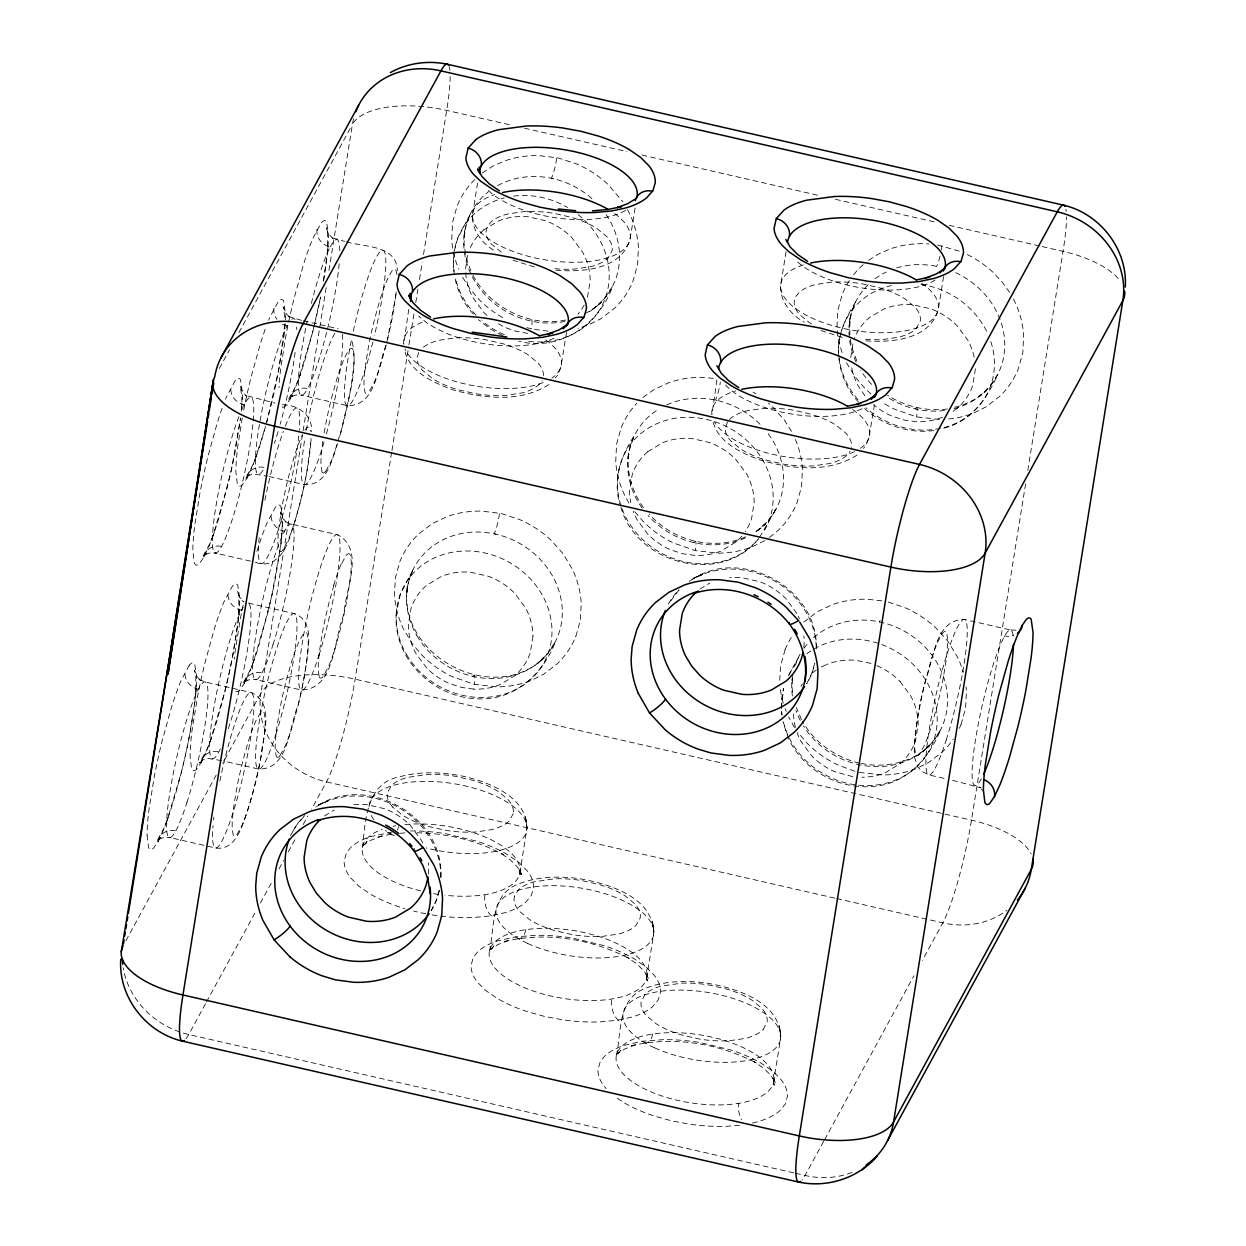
<?xml version="1.0" encoding="UTF-8"?>
<svg xmlns="http://www.w3.org/2000/svg" width="1246" height="1246" viewBox="0 0 1246 1246"><rect width="100%" height="100%" fill="white"/><g stroke="black" fill="none" stroke-linecap="round" stroke-linejoin="round"><path stroke-width="0.75" stroke-dasharray="5 3.75" d="M440.835 877.573C444.806 816.223 365.95 772.115 315.565 807.065M816.286 648.839C818.778 587.551 739.065 544.907 689.521 581.181M454.089 252.736L453.342 267.672L454.463 274.759M781.398 707.915L783.594 688.399A79.775 71.193 28.6 0 0 782.083 714.97M838.558 355.78C836.985 336.109 845.567 317.839 855.8 301.641L851.127 314.023L849.102 326.701L849.959 317.683L849.819 335.719M532.961 636.176L530.282 652.842A65.15 58.157 28.6 0 1 514.676 675.768L500.02 684.646A64.776 57.814 28.6 0 1 473.682 689.1M850.769 357.54L853.448 340.874M975.4 368.769L972.721 385.435A65.15 58.157 28.6 0 1 957.115 408.361M284.82 324.334L279.104 367.866L266.769 422.098M792.456 678.587L792.02 687.59L793.172 694.863M428.468 874.209L428.749 868.524A65.119 58.11 28.6 0 0 428.422 862.777M803.904 647.297L804.184 641.612A65.119 58.11 28.6 0 0 803.841 635.865M311.079 439.885L306.734 472.717A65.15 8.831 -77.1 0 1 300.052 502.979L295.302 520.003A64.776 8.784 -77.1 0 1 288.153 540.234L282.78 550.093A64.776 8.784 -77.1 0 1 278.886 550.109L277.92 543.552A65.15 8.831 -77.1 0 1 279.478 522.697L282.157 506.032A65.135 8.831 -77.1 0 1 288.838 475.754L293.589 458.73A65.119 8.831 -77.1 0 1 301.485 436.801L302.217 435.212M792.549 674.989L791.88 682.216L792.238 678.977M241.272 411.102L242.004 397.972L240.213 385.699L242.347 391.68L246.724 396.29L244.761 395.2L275.039 403.112M396.197 291.938L392.817 314.817A65.15 8.831 -77.1 0 1 387.631 339.068M322.87 441.146L322.512 443.747A65.15 8.831 -77.1 0 0 320.97 464.602L321.92 471.175M326.141 287.686L260.866 693.165L222.707 763.144M328.928 270.398L352.431 124.351A79.775 71.193 28.6 0 1 353.771 118.027M408.735 309.335L403.751 344.192A79.775 34.296 9.1 0 1 425.602 321.001M391.633 452.438L355.126 679.195A79.775 10.809 -77.1 0 1 326.468 781.881L311.578 809.184M391.945 450.522L408.641 346.746M408.953 344.831L414.217 312.17M415.759 302.56L417.924 289.103M419.466 279.493L422.254 262.205M423.5 254.511L446.691 110.396A79.775 10.809 -77.1 0 0 450.149 75.819M477.607 183.022L472.53 214.546C471.518 230.432 482.669 244.325 496.033 251.676M716.917 379.812L711.918 414.669A79.775 34.296 9.1 0 1 735.654 390.886M786.07 251.645L780.697 285.023C779.7 300.909 790.836 314.802 804.2 322.153M1025.614 483.869L971.475 820.164A79.775 10.809 -77.1 0 1 942.817 922.834L922.336 960.386M1027.779 470.412L1063.04 251.349A79.775 10.809 -77.1 0 0 1066.498 216.773M566.541 332.495L560.825 367.149L557.71 375.062L555.311 377.912M635.117 208.051L630.305 237.706C623.062 269.775 582.069 272.5 555.358 270.148M874.427 404.825L869.007 437.626L865.892 445.538L863.478 448.389M943.58 276.674L938.487 308.183C931.245 340.251 890.236 342.977 863.525 340.625M323.695 280.225L328.041 246.287L327.636 250.695L327.636 232.332L326.296 227.816L328.43 233.796L332.807 238.407L330.844 237.316L344.566 241.428M324.162 432.892L325.206 427.082A65.135 8.831 -77.1 0 1 331.888 396.82L336.638 379.796A65.119 8.831 -77.1 0 1 344.519 357.867L348.569 350.453A65.119 8.831 -77.1 0 1 353.054 349.69L354.004 356.231A65.135 8.831 -77.1 0 1 352.447 377.102L349.768 393.767A65.15 8.831 -77.1 0 1 343.086 424.029L339.956 435.617M323.462 281.222L326.654 260.134A98.091 13.301 -77.1 0 0 328.523 234.996L326.623 221.928A98.045 13.301 -77.1 0 0 321.219 222.863L312.777 238.531A98.076 13.301 -77.1 0 0 303.51 264.479L294.181 297.996A98.091 13.301 -77.1 0 0 286.128 334.458L280.786 367.71A98.107 13.301 -77.1 0 0 279.042 387.522M242.254 417.862L237.737 446.644A98.107 13.301 -77.1 0 0 235.868 471.767L237.332 483.978A97.313 13.192 -77.1 0 0 242.347 484.819L246.942 478.184L252.362 466.425A97.313 13.192 -77.1 0 0 261.956 438.81L265.569 426.412L255.897 457.173L257.268 453.466L252.891 464.727L245.337 478.604L249.745 474.243L247.02 476.206L253.016 473.932L267.205 476.143M347.027 599.233L349.721 582.567A65.135 8.831 -77.1 0 0 351.263 561.697L350.313 555.14M320.549 297.015L313.26 329.832L305.005 359.876A97.313 13.192 -77.1 0 1 295.411 387.475L289.991 399.234L285.381 405.885A97.313 13.192 -77.1 0 1 280.366 405.043M513.29 813.529L509.256 820.927A65.119 28.004 9.1 0 1 491.578 829.649L475.972 831.97A65.119 28.004 9.1 0 1 445.694 830.334L427.643 826.207A65.135 28.019 9.1 0 1 402.505 815.164L392.583 807.019M439.231 890.469L436.053 901.029L431.209 910.733M814.65 663.557L811.473 674.133L806.629 683.836A79.775 71.193 28.6 0 0 814.759 663.588M386.883 342.089L395.496 298.152A65.135 8.831 -77.1 0 0 396.103 293.184M467.406 255.461L465.552 269.447A65.15 58.157 28.6 0 0 472.919 297.623L483.775 312.341A64.776 57.814 28.6 0 0 488.323 316.577M386.135 345.095L381.385 362.119A64.776 8.784 -77.1 0 1 374.236 382.351L368.863 392.194M266.504 422.892L270.211 408.766A98.107 13.301 -77.1 0 0 278.263 372.32L283.621 339.083A98.091 13.301 -77.1 0 0 285.49 313.945L283.574 300.862A98.045 13.301 -77.1 0 0 278.17 301.797L269.743 317.465A98.076 13.301 -77.1 0 0 268.622 320.206M386.011 345.454C377.538 365.763 376.744 406.461 347.042 405.62L301.049 395.107L302.155 395.169L296.05 394.982L290.069 397.256L292.794 395.294L288.371 399.655L295.941 385.793L300.317 374.532L298.931 378.223L313.26 329.832A98.107 13.301 -77.1 0 0 320.424 297.872M269.043 476.564L304.008 484.569C330.782 486.485 333.258 451.145 340.75 432.798C346.84 402.365 359.673 369.673 351.465 338.725M333.897 585.262L329.146 602.27A65.135 8.831 -77.1 0 0 322.465 632.547L319.77 649.213A65.15 8.831 -77.1 0 0 318.228 670.068L319.178 676.64M587.505 297.327L590.199 280.661A65.135 58.141 28.6 0 0 582.817 252.471L571.961 237.768A65.119 58.11 28.6 0 0 545.95 220.854L527.899 216.711A65.119 58.11 28.6 0 0 498.493 220.963L483.822 229.825M256.941 551.433L257.735 548.894A98.076 13.301 -77.1 0 1 267.002 522.946L275.428 507.262A98.045 13.301 -77.1 0 1 280.833 506.343L282.749 519.395A98.091 13.301 -77.1 0 1 280.88 544.549L271.753 595.962L259.215 644.275A97.313 13.192 -77.1 0 1 249.636 671.874L244.2 683.649L239.59 690.284A97.313 13.192 -77.1 0 1 235.027 690.315M575.854 636.332L580.371 620.134L581.212 603.095A98.091 87.563 28.6 0 0 572.35 569.142L562.99 553.567L550.654 539.798A98.045 87.516 28.6 0 0 519.348 519.426L500.97 513.461L481.766 511.125A98.076 87.532 28.6 0 0 447.423 516.467L432.175 523.647L418.64 533.973A98.091 87.563 28.6 0 0 399.857 561.619L395.356 577.833L394.515 594.856A98.107 87.563 28.6 0 0 403.393 628.809L412.738 644.384L421.724 654.913A97.313 86.862 28.6 0 0 452.096 676.594L474.134 684.303L496.983 686.873A97.313 86.862 28.6 0 0 531.933 680.114L543.552 674.304L557.087 663.962A98.107 87.563 28.6 0 0 575.854 636.332M785.073 649.727L780.572 665.925L779.685 681.531M961.071 724.44L965.588 708.242L966.429 691.187A98.091 87.563 28.6 0 0 966.071 686.873M341.793 563.317L345.827 555.918A65.119 8.831 -77.1 0 1 350.313 555.155M418.625 352.571L417.13 357.758A64.776 27.848 9.1 0 0 422.55 370.389L432.471 378.55A65.15 28.019 9.1 0 0 457.609 389.593L475.661 393.72A65.135 28.019 9.1 0 0 505.938 395.356L521.56 393.035A65.119 28.004 9.1 0 0 539.207 384.298L541.932 380.762M238.921 416.647A79.775 10.809 -77.1 0 0 212.755 547.788A79.775 10.809 -77.1 0 0 245.976 466.829A79.775 10.809 -77.1 0 0 241.35 410.713A98.091 13.301 -77.1 0 0 242.44 392.879L240.54 379.812A98.045 13.301 -77.1 0 0 235.136 380.746L226.694 396.415A98.076 13.301 -77.1 0 0 225.588 399.141M189.345 665.146L180.919 680.814A98.076 13.301 -77.1 0 0 171.652 706.778L162.307 740.295A98.091 13.301 -77.1 0 0 154.27 776.756L148.913 809.993A98.107 13.301 -77.1 0 0 147.044 835.116M221.43 760.558L207.225 758.331L201.245 760.605L203.97 758.643L199.547 763.004L207.116 749.142L211.493 737.881L210.107 741.572L224.436 693.181A98.107 13.301 -77.1 0 0 232.488 656.72L237.83 623.483A98.091 13.301 -77.1 0 0 239.699 598.345L237.799 585.277A98.045 13.301 -77.1 0 0 232.395 586.212L223.953 601.88A98.076 13.301 -77.1 0 0 214.686 627.828L205.356 661.346A98.091 13.301 -77.1 0 0 197.304 697.807L191.962 731.059A98.107 13.301 -77.1 0 0 190.093 756.166L191.541 768.393A97.313 13.192 -77.1 0 0 196.557 769.218L201.167 762.583L206.587 750.824A97.313 13.192 -77.1 0 0 216.181 723.225C227.115 686.141 235.728 648.2 239.232 609.652L238.811 614.044L238.827 595.681L237.472 591.165L239.606 597.145L243.982 601.756L242.02 600.665M273.964 308.354L273.98 308.292A15.964 14.095 27.8 0 0 276.908 319.35M316.998 229.404L317.029 229.357A15.964 14.095 27.8 0 0 330.19 247.02A79.775 10.809 -77.1 0 0 311.189 304.117M246.942 478.184A15.949 14.236 28.6 0 1 264.635 467.484A79.775 10.809 -77.1 0 1 258.732 428.733A79.775 10.809 -77.1 0 1 287.141 325.985L287.53 325.237M330.221 246.973L330.579 246.303A79.775 10.809 -77.1 0 1 339.8 250.68M222.146 408.267A98.076 13.301 -77.1 0 0 217.427 422.363L208.098 455.88A98.091 13.301 -77.1 0 0 200.045 492.357L194.703 525.594A98.107 13.301 -77.1 0 0 192.834 550.701L194.283 562.927A97.313 13.192 -77.1 0 0 199.298 563.753L203.908 557.118L209.328 545.374A97.313 13.192 -77.1 0 0 218.922 517.76L231.46 469.446L240.571 418.017L235.229 451.254A98.107 13.301 -77.1 0 1 227.177 487.716L212.848 536.107L214.234 532.416L209.858 543.677L202.288 557.538L206.711 553.177L203.986 555.14L209.967 552.881L216.072 553.053L214.966 552.99L253.608 561.821M147.044 835.116L148.508 847.327A97.313 13.192 -77.1 0 0 153.523 848.168L158.117 841.533L163.553 829.774A97.313 13.192 -77.1 0 0 173.132 802.159C184.081 765.091 192.678 727.134 196.183 688.586L195.778 692.978L195.778 674.616L194.423 670.114L196.572 676.095L200.949 680.705L198.986 679.615L205.341 682.029L251.334 692.589C275.693 704.099 262.517 736.479 260.944 757.116A65.15 8.831 -77.1 0 1 254.262 787.379L249.512 804.418A64.776 8.784 -77.1 0 1 242.363 824.634L236.989 834.493A64.776 8.784 -77.1 0 1 233.095 834.524L232.145 827.967A65.15 8.831 -77.1 0 1 233.703 807.097L236.382 790.447A65.135 8.831 -77.1 0 1 243.063 760.169L247.814 743.146A65.119 8.831 -77.1 0 1 255.695 721.216L259.744 713.802A65.119 8.831 -77.1 0 1 264.23 713.039L265.18 719.581A65.135 8.831 -77.1 0 1 263.622 740.451C259.916 766.321 253.966 791.926 245.478 816.644C240.976 830.366 233.423 851.143 215.184 847.919L169.191 837.39L170.281 837.468L164.192 837.281L158.211 839.555L160.936 837.592L156.513 841.953L164.067 828.076L168.444 816.815L167.073 820.522L181.402 772.115A98.107 13.301 -77.1 0 0 189.439 735.67L194.797 702.433A98.091 13.301 -77.1 0 0 196.666 677.294L194.75 664.211A98.045 13.301 -77.1 0 0 189.345 665.146M244.496 404.187L244.138 404.857A15.964 14.095 27.8 0 1 230.915 387.288M198.706 688.586L198.332 689.303A15.964 14.095 27.8 0 1 185.14 671.703M284.789 530.703L284.415 531.419A15.964 14.095 27.8 0 1 271.223 513.819M219.358 368.427L229.591 349.659M238.905 332.589L351.497 126.048M241.755 609.652L241.413 610.275A15.964 14.095 27.8 0 1 228.174 592.753M125.924 940.652L216.197 775.09M290.458 835.599L296.828 824.805L304.787 815.647M205.481 1003.778L188.738 1034.507A79.775 10.809 -77.1 0 1 185.794 1039.055M206.415 1002.064L256.676 909.892M260.398 903.07L272.485 880.875M279.011 868.929L283.652 860.394M288.309 851.859L296.688 836.502M303.199 824.556L307.855 816.021M788.375 675.83L798.577 657.156L795.883 663.308A79.775 71.209 28.6 0 1 800.166 654.119M1004.26 636.597L1004.634 635.912A15.964 14.391 29.5 0 0 1013.45 635.491M823.684 1141.32L805.072 1175.461A79.775 10.809 -77.1 0 1 802.144 1180.009M824.618 1139.607L913.957 975.743M759.546 537.4L776.554 508.072L768.813 519.878L758.238 530.08L765.402 524.177L753.97 532.914M727.539 421.818L725.297 428.235A64.776 27.848 9.1 0 0 730.717 440.866L740.654 449.027A65.15 28.019 9.1 0 0 765.776 460.07L783.827 464.197A65.135 28.019 9.1 0 0 814.105 465.833L829.743 463.512A65.119 28.004 9.1 0 0 847.389 454.774L850.099 451.239M304.912 430.275L305.519 429.387A65.119 8.831 -77.1 0 1 310.005 428.64L310.675 431.241M325.813 471.144L331.187 461.3A64.776 8.784 -77.1 0 0 337.526 443.669M280.039 755.543L285.412 745.7A64.776 8.784 -77.1 0 0 292.561 725.468L297.311 708.444A65.15 8.831 -77.1 0 0 303.993 678.182L306.672 661.501A65.135 8.831 -77.1 0 0 308.229 640.646L307.264 634.089A65.119 8.831 -77.1 0 0 302.778 634.868L298.744 642.251A65.119 8.831 -77.1 0 0 290.848 664.196L286.097 681.219A65.135 8.831 -77.1 0 0 279.416 711.497L276.737 728.162A65.15 8.831 -77.1 0 0 275.195 749.002L276.145 755.574M763.082 1029.648L767.115 1022.25A65.135 28.019 9.1 0 0 761.82 1008.263L751.914 1000.117A65.15 28.019 9.1 0 0 726.776 989.09L708.709 984.947A64.776 27.848 9.1 0 0 681.313 983.172L660.52 986.24A64.776 27.848 9.1 0 0 645.163 994.355L641.129 1001.768A65.15 28.019 9.1 0 0 646.409 1015.739L656.315 1023.885A65.135 28.019 9.1 0 0 681.469 1034.928L699.52 1039.071A65.119 28.004 9.1 0 0 729.782 1040.69M679.008 589.965L668.463 603.952A79.775 71.193 28.6 0 1 678.945 589.903M729.471 419.497L730.67 418.391A64.776 27.848 9.1 0 1 747.133 410.759L762.77 408.454A65.15 28.019 9.1 0 1 793.032 410.09L811.084 414.202A65.135 28.019 9.1 0 1 836.222 425.244L846.159 433.406A65.119 28.004 9.1 0 1 851.423 447.376M863.182 264.682L861.079 266.566A98.091 87.563 28.6 0 0 852.653 276.005M803.857 622.081L817.376 611.739L832.64 604.559A98.076 87.532 28.6 0 1 866.982 599.233L883.289 600.993M643.014 397.427L653.387 389.936L668.65 382.756A98.076 87.532 28.6 0 1 702.993 377.429L716.341 378.644M647.811 451.628L662.483 442.766A65.119 58.11 28.6 0 1 691.888 438.53L709.955 442.642A65.119 58.11 28.6 0 1 735.95 459.572L746.821 474.274A65.135 58.141 28.6 0 1 754.173 502.465L751.509 519.13A65.15 58.157 28.6 0 1 745.264 531.621M957.13 408.361L950.215 413.361M769.53 537.447L778.298 530.251A98.107 87.563 28.6 0 0 797.082 502.636L801.583 486.438L802.44 469.399A98.091 87.563 28.6 0 0 795.415 439.526M482.327 172.96L493.042 166.061L504.661 160.952A98.076 87.532 28.6 0 1 538.988 155.625L558.068 157.931L576.571 163.911A98.045 87.516 28.6 0 1 607.892 184.299L622.86 201.805M868.696 260.227L878.243 254.168L889.878 249.044A98.076 87.532 28.6 0 1 924.205 243.718L928.659 243.92M324.583 815.896L334.38 809.978M700.018 589L709.799 583.066M816.317 669.974L811.816 673.432A65.135 58.141 28.6 0 0 809.713 675.332M548.91 384.562C520.532 402.77 483.495 398.627 452.563 389.718C432.814 382.538 408.267 371.417 404.187 348.413M857.077 455.039C828.699 473.246 791.662 469.103 760.73 460.195C740.981 453.014 716.434 441.894 712.354 418.89M764.779 540.593L753.16 546.418A97.313 86.862 28.6 0 1 718.21 553.162L695.346 550.592L673.307 542.898A97.313 86.862 28.6 0 1 642.952 521.202L633.949 510.673M821.223 667.015L826.472 664.57M584.997 313.447L589.981 311.111L601.397 302.373L594.249 308.276L604.824 298.09L612.565 286.269C599.575 324.443 559.392 352.104 518.757 341.17M745.669 536.808C713.21 551.495 672.373 540.499 649.213 514.1M322.418 803.343L318.493 805.009L328.757 800.648M752.475 1123.113L759.188 1121.322A98.076 42.177 9.1 0 0 779.544 1110.965L785.198 1104.19L787.394 1096.387A98.091 42.177 9.1 0 0 781.008 1079.55L772.707 1071.171L761.244 1063.274A98.107 42.193 9.1 0 0 730.95 1049.989L699.582 1042.435A97.313 41.85 9.1 0 0 662.856 1039.662L641.924 1041.282L624.028 1045.41A97.313 41.85 9.1 0 0 604.232 1056.561L600.183 1061.872L597.987 1069.675A98.107 42.193 9.1 0 0 604.357 1086.512L606.117 1088.63M565.731 320.004C528.444 327.667 488.167 306.641 471.518 272.672M954.592 407.208L961.896 405.433L975.197 399.203L986.614 390.465L979.465 396.368L990.04 386.182L997.781 374.376C987.284 398.424 970.027 422.581 942.77 428.39M391.369 834.119L377.647 837.032L381.852 836.05L371.183 840.131L363.084 845.333L367.072 841.548L362.134 847.436L362.742 845.832C365.265 820.148 366.713 783.5 398.331 777.13C420.104 770.947 443.233 771.881 465.179 776.679C491.391 783.033 530.235 798.686 526.419 831.767L519.675 873.991L520.112 870.549L520.33 876.608L519.13 869.568L521.809 874.583L517.464 867.06L510.128 859.678L500.004 852.716L503.368 854.772C476.299 839.835 445.18 832.889 414.388 832.78M431.973 914.891L436.614 915.592A98.045 42.162 9.1 0 0 473.059 917.554L490.208 915.997L505.362 912.602A98.076 42.177 9.1 0 0 525.734 902.244L531.372 895.469L533.568 887.666A98.091 42.177 9.1 0 0 527.198 870.814L518.897 862.45L507.418 854.554A98.107 42.193 9.1 0 0 477.14 841.268L445.757 833.714A97.313 41.85 9.1 0 0 410.51 830.926M618.327 1020.163L632.267 1016.97A98.076 42.177 9.1 0 0 652.639 1006.612L658.277 999.822L660.473 992.018A98.091 42.177 9.1 0 0 654.103 975.182L645.802 966.818L634.323 958.922A98.107 42.193 9.1 0 0 604.045 945.636L572.662 938.082A97.313 41.85 9.1 0 0 535.951 935.31L515.003 936.93L497.107 941.057A97.313 41.85 9.1 0 0 477.327 952.193L473.262 957.52L471.081 965.323A98.107 42.193 9.1 0 0 477.436 982.144L485.738 990.523L497.216 998.42A98.091 42.177 9.1 0 0 527.494 1011.705L545.109 1016.58L563.519 1019.96A98.045 42.162 9.1 0 0 599.98 1021.907L618.327 1020.163A15.964 8.8 80.8 0 1 611.848 999.027L610.384 999.261M392.069 832.017L370.202 836.689A97.313 41.85 9.1 0 0 350.406 847.825L346.357 853.152L344.176 860.955A98.107 42.193 9.1 0 0 350.531 877.791L358.832 886.155L370.296 894.052A98.091 42.177 9.1 0 0 400.589 907.353L404.872 908.708M491.298 915.826L491.407 915.794A15.964 8.8 80.8 0 1 484.943 894.659L483.479 894.893M737.305 1103.613L738.769 1103.395A15.964 8.8 80.8 0 0 741.463 1119.765M739.501 1125.325L726.885 1126.275A98.045 42.162 9.1 0 1 690.44 1124.313L672.015 1120.948L654.415 1116.073A98.091 42.177 9.1 0 1 624.121 1102.772L615.244 1096.901M400.013 833.34L405.184 832.858M729.782 1040.69L745.404 1038.385A65.119 28.004 9.1 0 0 763.066 1029.648M947.303 408.984C926.479 411.694 905.203 406.508 887.526 395.309M933.893 430.555C908.521 433.951 882.448 424.995 863.665 407.785M939.422 419.466L916.573 416.896L894.535 409.202A97.313 86.862 28.6 0 1 882.246 402.287M1016.004 630.196L1010.008 629.915L1011.051 630.118L964.638 619.496C934.921 619.06 933.924 659.118 925.544 680.02A65.135 8.831 -77.1 0 0 918.878 710.298L916.184 726.963A65.15 8.831 -77.1 0 0 914.642 747.802L915.592 754.375A64.776 8.784 -77.1 0 0 919.486 754.344L924.859 744.501A64.776 8.784 -77.1 0 0 932.008 724.269L936.758 707.245A65.15 8.831 -77.1 0 0 943.44 676.983L946.119 660.302A65.135 8.831 -77.1 0 0 947.676 639.447L946.726 632.89A65.119 8.831 -77.1 0 0 942.225 633.669L938.191 641.051A65.119 8.831 -77.1 0 0 930.295 662.997L921.947 695.206L917.368 718.911L914.533 743.099L914.517 757.35L917.695 766.835L922.071 771.445L928.488 774.825L945.138 778.625M548.115 331.187L532.867 329.115M473.682 689.1L461.487 687.434L449.65 683.602A64.776 57.814 28.6 0 1 426.553 667.84L415.681 653.138A65.15 58.157 28.6 0 1 408.33 624.947L411.009 608.282A65.135 58.141 28.6 0 1 426.599 585.34L441.271 576.462A65.119 58.11 28.6 0 1 470.677 572.226L488.728 576.353A65.119 58.11 28.6 0 1 514.723 593.283L525.61 607.97A65.135 58.141 28.6 0 1 532.961 636.176M527.852 333.398L515.704 331.187L506.873 328.103A64.776 57.814 28.6 0 1 495.83 322.2M861.017 763.393C884.894 768.471 911.247 762.739 929.391 745.98L922.227 751.883L932.818 741.682L940.559 729.876C929.469 757.257 907.664 782.488 876.67 786.055C841.969 790.821 805.461 772.068 789.575 740.778M852.778 776.663L834.867 771.71A64.776 57.814 28.6 0 1 811.769 755.948L800.898 741.23A65.15 58.157 28.6 0 1 797.222 733.037M937.568 244.948L960.339 251.427M425.805 913.801L413.688 911.138M896.731 267.921A79.775 71.209 28.6 0 1 936.603 266.379L938.316 266.737M859.335 772.395L882.199 774.981A97.313 86.862 28.6 0 0 917.149 768.221L928.768 762.396L942.288 752.054A98.107 87.563 28.6 0 0 953.19 739.221M880.019 622.019L879.489 621.894A15.964 2.321 -78.3 0 0 880.034 620.492M717.089 400.449L715.484 400.091A15.964 2.321 -78.3 0 0 720.359 382.164M509.271 124.693L446.691 110.396A79.775 34.296 9.1 0 0 352.431 124.351M524.441 128.167L626.863 151.591M642.033 155.065L818.388 195.388M835.459 199.298L935.98 222.286M949.25 225.324L1040.285 246.132M1042.17 246.568L1063.04 251.349A79.775 34.296 9.1 0 1 1119.718 280.381M553.099 178.645L551.386 178.271A15.964 2.321 -78.3 0 0 556.775 157.65M346.404 241.849C363.785 247.097 397.069 244.917 397.334 270.771M301.516 320.378L287.81 316.266L289.757 317.356L285.396 312.746L283.247 306.765L285.038 319.023M303.37 320.798L338.305 328.819M282.39 404.81C297.732 404.592 313.104 415.198 311.422 431.661M495.877 534.16L494.164 533.786A15.964 2.321 -78.3 0 0 499.553 513.165M255.446 562.242C275.164 570.325 287.53 548.396 291.252 532.244C299.756 507.511 305.691 481.922 309.413 456.052A65.135 8.831 -77.1 0 0 310.955 438.467M248.39 603.095L294.368 613.639C307.575 617.736 310.114 633.389 308.338 645.35C306.796 665.66 302.887 685.689 298.059 705.438C288.979 725.67 289.103 770.308 258.218 768.969L223.268 760.979M952.536 780.323L981.085 787.877L979.122 786.771L983.499 791.381M834.711 898.117L326.468 781.881A79.775 71.193 28.6 0 1 260.866 693.165A79.775 34.296 9.1 0 1 355.126 679.195L971.475 820.164A79.775 34.296 9.1 0 1 1031.143 853.915M836.611 898.553L942.817 922.834A79.775 71.193 28.6 0 0 1006.861 910.234M793.702 1172.86L188.738 1034.507A79.775 71.193 28.6 0 1 123.229 967.815M795.602 1173.28L805.072 1175.461A79.775 71.193 28.6 0 0 852.7 1172.175M526.84 327.667L531.357 328.788A15.949 2.165 -77.1 0 0 530.204 320.892M888.32 602.083L904.565 607.518A98.045 87.516 28.6 0 1 935.871 627.891L948.206 641.659L957.567 657.234A98.091 87.563 28.6 0 1 963.314 672.544M842.405 337.432L819.525 330.05M534.238 266.956L513.025 260.212M854.818 771.274L837.312 764.701A97.313 86.862 28.6 0 1 806.941 743.005L797.954 732.477M871.001 663.402L855.893 660.318A65.119 58.11 28.6 0 0 826.487 664.57M859.288 763.159C835.91 757.303 814.152 742.616 802.471 721.216M502.465 335.532L490.566 329.162L478.448 319.692M501.344 252.237L491.407 244.091A64.776 27.848 9.1 0 1 486.002 231.445L487.498 226.258L491.36 221.601A64.776 27.848 9.1 0 1 507.838 213.969L523.46 211.664A65.15 28.019 9.1 0 1 553.722 213.3L571.789 217.427A65.135 28.019 9.1 0 1 596.927 228.47L606.849 236.615A65.119 28.004 9.1 0 1 612.113 250.586L608.095 258A65.119 28.004 9.1 0 1 590.417 266.722L574.811 269.043A65.135 28.019 9.1 0 1 553.831 268.606M899.955 681.36L910.826 696.078A65.135 58.141 28.6 0 1 918.162 724.269L915.499 740.934A65.15 58.157 28.6 0 1 899.892 763.86L885.236 772.754A64.776 57.814 28.6 0 1 861.936 777.255M858.603 402.131C847.155 390.123 840.427 373.987 838.838 357.54M473.387 314.023C463.73 303.759 457.002 290.443 454.759 276.519M864.88 395.839L858.12 385.715A65.15 58.157 28.6 0 1 851.485 366.153M1009.696 292.467L1002.609 282.531L993.109 272.391A98.045 87.516 28.6 0 0 966.055 253.95M794.512 727.446L788.593 716.902M801.49 719.565L796.272 707.448M643.419 507.636C631.878 491.438 625.975 471.237 628.732 451.395L627.875 460.413L629.915 447.735L634.572 435.352C621.038 455.148 612.923 479.788 619.589 503.633M791.522 431.396L784.217 419.855L771.881 406.087A98.045 87.516 28.6 0 0 768.393 402.988M796.817 613.421L785.946 598.719A65.119 58.11 28.6 0 0 759.951 581.789L741.884 577.661A65.135 58.141 28.6 0 0 729.72 577.723M628.887 503.073L624.604 495.114A98.107 87.563 28.6 0 1 615.742 461.16L616.568 444.121L621.084 427.923A98.091 87.563 28.6 0 1 636.877 403.283M462.655 277.328L469.96 288.87L478.947 299.414A97.313 86.862 28.6 0 0 505.128 318.976M1013.434 299.04L1014.789 301.719A98.091 87.563 28.6 0 1 1023.651 335.688L1022.81 352.727L1018.309 368.925A98.107 87.563 28.6 0 1 999.51 396.54L985.991 406.897L974.372 412.706A97.313 86.862 28.6 0 1 948.502 418.999M846.501 362.742L855.177 376.977L864.163 387.506A97.313 86.862 28.6 0 0 870.985 393.861M627.532 209.593L629.573 213.627A98.091 87.563 28.6 0 1 638.435 247.596L637.594 264.635L633.093 280.833A98.107 87.563 28.6 0 1 614.309 308.447L600.79 318.789L589.156 324.614A97.313 86.862 28.6 0 1 578.004 328.305M856.734 360.764L851.548 346.637L850.115 337.541M788.625 739.174L783.018 721.901M620.851 507.06C636.472 563.986 720.375 586.15 758.487 538.848A79.775 71.193 28.6 0 1 625.367 516.374A79.775 71.193 28.6 0 1 697.978 417.908A79.775 71.193 28.6 0 1 762.723 533.086M470.879 270.912L466.347 258.529L464.026 243.982L464.742 229.591L463.886 238.609L465.926 225.931L470.583 213.549L457.64 238.469L454.276 251.116A79.775 71.193 28.6 0 1 504.225 197.943M781.335 711.279L781.896 714.815M396.898 274.525L396.088 270.74A65.119 8.831 -77.1 0 0 391.602 271.519L387.568 278.902A65.119 8.831 -77.1 0 0 379.672 300.847L374.921 317.87A65.135 8.831 -77.1 0 0 368.24 348.148L365.561 364.813A65.15 8.831 -77.1 0 0 364.019 385.653L364.969 392.225A64.776 8.784 -77.1 0 0 368.863 392.194M449.152 66.692A79.775 10.809 -77.1 0 1 449.884 70.461M1065.922 209.328A79.775 10.809 -77.1 0 1 1066.218 211.415M625.585 210.403A79.775 34.312 9.1 0 1 554.813 217.645A79.775 34.312 9.1 0 1 487.638 189.704M652.67 1034.024A15.949 8.535 81.6 0 1 641.924 1041.282M935.061 280.085A79.775 34.312 9.1 0 1 864.257 288.309A79.775 34.312 9.1 0 1 795.805 260.18M921.51 283.2A79.775 34.296 9.1 0 1 910.655 329.707A79.775 34.296 9.1 0 1 801.162 312.294A79.775 34.296 9.1 0 1 804.527 264.588M614.59 213.596A79.775 34.296 9.1 0 1 602.114 259.324A79.775 34.296 9.1 0 1 493.743 242.269A79.775 34.296 9.1 0 1 494.475 194.688M811.613 323.991A65.15 28.019 9.1 0 1 809.526 322.714L799.589 314.568A64.776 27.848 9.1 0 1 794.169 301.921L795.664 296.735L799.527 292.078A64.776 27.848 9.1 0 1 816.005 284.446L831.643 282.141A65.15 28.019 9.1 0 1 861.905 283.776L879.956 287.904A65.135 28.019 9.1 0 1 905.094 298.947L915.016 307.092A65.119 28.004 9.1 0 1 920.28 321.079L916.262 328.477A65.119 28.004 9.1 0 1 898.6 337.199L882.978 339.519A65.135 28.019 9.1 0 1 861.998 339.083M405.012 824.556A79.775 34.312 9.1 0 1 517.417 861.095A79.775 34.312 9.1 0 1 444.9 895.22M438.452 894.394A79.775 34.312 9.1 0 1 433.592 893.616M420.759 890.921A79.775 34.312 9.1 0 1 382.117 829.369M393.004 826.332A79.775 34.312 9.1 0 1 395.87 825.787M369.065 806.723A79.775 34.296 9.1 0 1 456.114 784.077A79.775 34.296 9.1 0 1 525.485 834.244A79.775 34.296 9.1 0 1 426.039 847.919M394.172 835.817A79.775 34.296 9.1 0 1 385.419 830.459M373.862 819.728A79.775 34.296 9.1 0 1 370.981 815.055M525.765 929.656A15.949 8.535 81.6 0 1 515.003 936.93M768.206 433.748A79.775 71.209 28.6 0 1 755.185 532.276M745.31 537.883A79.775 71.209 28.6 0 1 648.169 515.657M642.095 508.088A79.775 71.209 28.6 0 1 658.433 409.311M666.672 404.919A79.775 71.209 28.6 0 1 760.87 425.104M694.193 542.695A15.949 2.165 -77.1 0 1 695.346 550.592M472.966 676.391A15.949 2.165 -77.1 0 1 474.134 684.303M606.07 214.561A79.775 71.209 28.6 0 1 588.019 312.512M565.014 321.421A79.775 71.209 28.6 0 1 474.368 280.521A79.775 71.209 28.6 0 1 488.385 191.759M497.652 185.623A79.775 71.209 28.6 0 1 593.376 199.89M578.144 214.67A79.775 71.193 28.6 0 1 604.45 300.379A79.775 71.193 28.6 0 1 526.84 341.139M504.287 334.707A79.775 71.193 28.6 0 1 481.984 320.752M476.081 315.207A79.775 71.193 28.6 0 1 455.46 278.528M454.089 271.363A79.775 71.193 28.6 0 1 453.56 257.579M513.601 196.136A79.775 71.193 28.6 0 1 567.631 207.49M813.56 637.703A79.775 71.209 28.6 0 1 928.161 650.49A79.775 71.209 28.6 0 1 915.997 756.12A79.775 71.209 28.6 0 1 803.421 725.873M800.259 720.359A79.775 71.209 28.6 0 1 795.914 710.376M792.394 696A79.775 71.209 28.6 0 1 792.129 678.961M803.935 648.278A79.775 71.209 28.6 0 1 808.405 642.78M806.707 653.854A79.775 71.193 28.6 0 1 924.843 678.821A79.775 71.193 28.6 0 1 889.644 782.223A79.775 71.193 28.6 0 1 783.454 722.135M789.185 674.288A79.775 71.193 28.6 0 1 796.116 664.04M944.577 410.464A79.775 71.209 28.6 0 1 915.421 408.968A79.775 71.209 28.6 0 1 887.868 397.49M871.639 384.329A79.775 71.209 28.6 0 1 860.675 370.374M856.127 362.025A79.775 71.209 28.6 0 1 868.151 284.68M875.097 278.746A79.775 71.209 28.6 0 1 886.233 272.017M955.635 272.672A79.775 71.209 28.6 0 1 1004.743 345.687A79.775 71.209 28.6 0 1 953.938 408.657M915.421 408.984A15.949 2.165 -77.1 0 1 916.573 416.896M941.992 245.758A15.964 2.321 -78.3 0 1 941.322 249.932M939.998 256.178A15.964 2.321 -78.3 0 1 936.603 266.379M990.835 341.622A79.775 71.193 28.6 0 1 959.513 421.491A79.775 71.193 28.6 0 1 865.986 407.785M858.011 399.701A79.775 71.193 28.6 0 1 891.311 285.583M921.012 284.431A79.775 71.193 28.6 0 1 987.284 332.666M981.35 778.843A79.775 10.809 -77.1 0 1 982.284 705.205A79.775 10.809 -77.1 0 1 1013.403 638.777M862.076 408.704A79.775 34.312 9.1 0 1 787.519 413.329A79.775 34.312 9.1 0 1 723.708 382.802M852.653 409.513A79.775 34.296 9.1 0 1 860.052 448.544M854.507 451.675A79.775 34.296 9.1 0 1 776.087 455.07A79.775 34.296 9.1 0 1 714.379 421.771M553.909 338.227A79.775 34.312 9.1 0 1 418.765 316.017M545.717 339.909A79.775 34.296 9.1 0 1 551.885 378.068M543.085 382.6A79.775 34.296 9.1 0 1 462.764 383.41A79.775 34.296 9.1 0 1 405.043 348.88M203.908 557.118A15.949 14.236 28.6 0 1 221.601 546.433M285.303 426.179A79.775 10.809 -77.1 0 1 299.258 430.306M298.744 435.929A79.775 10.809 -77.1 0 1 273.092 544.689A79.775 10.809 -77.1 0 1 259.137 537.696M264.9 500.316A79.775 10.809 -77.1 0 1 283.34 431.365M158.117 841.533A15.949 14.236 28.6 0 1 175.811 830.833M219.857 781.04A79.775 10.809 -77.1 0 1 252.299 693.524A79.775 10.809 -77.1 0 1 235.214 805.539A79.775 10.809 -77.1 0 1 213.035 825.787M213.549 820.18A79.775 10.809 -77.1 0 1 213.876 817.267M291.829 319.319A79.775 10.809 -77.1 0 1 295.084 319.568M296.673 327.028A79.775 10.809 -77.1 0 1 296.75 329.614M295.1 352.384A79.775 10.809 -77.1 0 1 280.163 424.325M278.045 431.677A79.775 10.809 -77.1 0 1 274.354 443.467M287.156 325.969A15.964 14.095 27.8 0 1 281.643 323.68M342.339 334.302A79.775 10.809 -77.1 0 1 326.156 434.854M324.038 442.205A79.775 10.809 -77.1 0 1 304.336 484.678A79.775 10.809 -77.1 0 1 304.865 438.483M306.267 430.244A79.775 10.809 -77.1 0 1 335.018 333.243M249.309 603.983A79.775 10.809 -77.1 0 1 228.049 729.44M220.449 748.753A79.775 10.809 -77.1 0 1 213.082 712.354A79.775 10.809 -77.1 0 1 243.25 607.114M201.167 762.583A15.949 14.236 28.6 0 1 218.86 751.899M289.991 399.234A15.949 14.236 28.6 0 1 307.684 388.534A79.775 10.809 -77.1 0 1 307.232 321.079M339.192 263.7A79.775 10.809 -77.1 0 1 307.684 388.534M353.319 331.14A79.775 10.809 -77.1 0 1 382.88 250.197A79.775 10.809 -77.1 0 1 374.407 335.719M372.866 342.011A79.775 10.809 -77.1 0 1 347.432 405.744A79.775 10.809 -77.1 0 1 351.715 338.756M244.2 683.649A15.949 14.236 28.6 0 1 261.894 672.949M439.34 890.501A79.775 71.193 28.6 0 1 431.116 910.655M293.044 830.864A79.775 71.193 28.6 0 1 304.74 815.6M316.609 806.489A79.775 71.193 28.6 0 1 398.642 807.595A79.775 71.193 28.6 0 1 440.866 877.542M689.256 581.337A79.775 71.193 28.6 0 1 771.601 579.328A79.775 71.193 28.6 0 1 816.301 648.745M392.583 807.019A65.15 28.019 9.1 0 1 387.319 793.032L391.322 785.634A64.776 27.848 9.1 0 1 406.71 777.52L427.487 774.436A64.776 27.848 9.1 0 1 454.883 776.227L472.95 780.354A65.15 28.019 9.1 0 1 498.089 791.397L508.01 799.543A65.135 28.019 9.1 0 1 513.29 813.529M390.512 833.932A15.949 8.535 81.6 0 1 388.098 832.562M398.611 826.55A15.949 8.535 81.6 0 1 397.412 830.038M741.868 536.076A65.15 58.157 28.6 0 1 735.903 542.057L721.247 550.95A64.776 57.814 28.6 0 1 694.894 555.389L682.715 553.738L670.862 549.907A64.776 57.814 28.6 0 1 647.78 534.145L636.908 519.426A65.15 58.157 28.6 0 1 633.233 511.234M647.827 451.644A65.135 58.141 28.6 0 0 632.236 474.586L629.542 491.236A65.15 58.157 28.6 0 0 630.788 502.73M753.129 392.101A98.045 87.516 28.6 0 1 755.808 393.736M584.172 305.021A65.15 58.157 28.6 0 1 577.879 314.272M470.318 247.58A65.135 58.141 28.6 0 1 483.837 229.84M474.866 179.455A98.091 87.563 28.6 0 0 457.095 206.12L452.578 222.318L451.737 239.357A98.107 87.563 28.6 0 0 458.777 269.198M876.841 665.629A65.119 58.11 28.6 0 1 899.939 681.375M800.944 686.25A65.135 58.141 28.6 0 1 802.455 683.883M795.446 727.399A65.15 58.157 28.6 0 1 793.546 713.039M961.071 724.44A98.107 87.563 28.6 0 1 959.404 728.287M785.073 649.727A98.091 87.563 28.6 0 1 792.954 634.915M786.195 711.419A98.107 87.563 28.6 0 1 785.12 708.647M783.251 703.024A98.107 87.563 28.6 0 1 780.261 688.711M942.459 417.239A64.776 57.814 28.6 0 1 916.122 421.678L903.926 420.027L892.089 416.195A64.776 57.814 28.6 0 1 873.539 404.67M974.17 357.275A65.135 58.141 28.6 0 0 968.033 340.563L957.177 325.86A65.119 58.11 28.6 0 0 931.167 308.946L913.116 304.803A65.119 58.11 28.6 0 0 883.71 309.07L869.038 317.917A65.135 58.141 28.6 0 0 854.429 338.242M849.414 280.584A98.091 87.563 28.6 0 0 842.312 294.212L837.795 310.41L836.954 327.449A98.107 87.563 28.6 0 0 842.343 353.132M543.381 375.56A65.119 28.004 9.1 0 0 537.976 362.929L528.07 354.767A65.135 28.019 9.1 0 0 502.917 343.74L484.865 339.597A65.15 28.019 9.1 0 0 454.603 337.978L438.966 340.283A64.776 27.848 9.1 0 0 422.503 347.914M325.658 471.44A64.776 8.784 -77.1 0 1 321.764 471.471M265.18 329.318A98.076 13.301 -77.1 0 0 260.476 343.429L251.131 376.946A98.091 13.301 -77.1 0 0 243.095 413.407M279.883 755.839A64.776 8.784 -77.1 0 1 275.973 755.87M319.178 676.625A64.776 8.784 -77.1 0 0 323.088 676.609L328.446 666.766A64.776 8.784 -77.1 0 0 335.595 646.518L340.345 629.495A65.15 8.831 -77.1 0 0 347.027 599.233M333.617 585.309A65.135 8.831 -77.1 0 1 341.513 563.348M243.11 605.26A98.091 13.301 -77.1 0 0 240.353 618.873L234.996 652.11A98.107 13.301 -77.1 0 0 234.186 659.305M422.737 843.012A65.119 58.11 28.6 0 0 421.382 840.334L410.51 825.615A65.119 58.11 28.6 0 0 384.516 808.701L366.464 804.558A65.135 58.141 28.6 0 0 351.31 804.994M798.172 616.116A65.119 58.11 28.6 0 1 799.402 618.841M396.321 613.079C392.288 657.919 432.907 697.215 476.564 698.726C513.04 701.482 543.303 674.398 555.342 641.783L547.601 653.589L537.01 663.775L544.175 657.888C492.559 706.887 395.979 655.162 407.52 585.09L406.663 594.124L408.688 581.43L413.361 569.048L400.418 593.984L396.321 613.079M282.297 524.488L280.88 544.533L275.522 577.786A98.107 13.301 -77.1 0 1 267.469 614.231L253.156 662.638L254.527 658.932L250.15 670.192L242.596 684.054L247.02 679.693L244.278 681.655L250.275 679.397L256.365 679.584L255.274 679.506L301.267 690.019C335.766 689.599 333.71 637.329 343.958 614.309C344.753 590.744 365.826 549.252 337.417 534.705L291.424 524.145L285.069 521.731L287.032 522.806L282.655 518.211L280.506 512.215L282.297 524.488M647.017 974.902L646.596 978.344A79.775 34.312 9.1 0 1 521.622 986.427A79.775 34.312 9.1 0 1 535.967 928.597A79.775 34.312 9.1 0 1 646.581 978.344L653.325 936.12C656.346 897.868 608.702 883.445 578.674 878.586C557.632 875.813 535.453 876.545 515.751 885.112C490.784 896.357 494.491 927.912 489.662 950.184L489.055 951.804L493.992 945.916L489.99 949.686L498.089 944.484L508.757 940.418L504.568 941.4C546.62 931.541 592.333 938.877 630.289 959.14L626.925 957.084L637.033 964.046L644.369 971.428L648.714 978.935L646.035 973.936L647.25 980.96L647.017 974.902M773.937 1079.27L773.501 1082.712A79.775 34.312 9.1 0 1 648.543 1090.795A79.775 34.312 9.1 0 1 662.888 1032.965A79.775 34.312 9.1 0 1 773.486 1082.712L780.23 1040.488C783.251 1002.236 735.623 987.798 705.594 982.938C684.537 980.166 662.358 980.913 642.656 989.48C617.705 1000.709 621.396 1032.28 616.568 1054.552L615.96 1056.172L620.897 1050.285L616.91 1054.054L624.994 1048.852L635.678 1044.787L631.473 1045.768C673.541 1035.909 719.238 1043.229 757.194 1063.492L753.83 1061.436L763.954 1068.414L771.274 1075.796L775.635 1083.304L772.941 1078.288L774.155 1085.328L773.937 1079.27M514.505 896.076L514.209 897.4A65.15 28.019 9.1 0 0 519.504 911.371L529.41 919.532A65.135 28.019 9.1 0 0 554.548 930.575L572.615 934.702A65.119 28.004 9.1 0 0 602.877 936.322L618.499 934.017A65.119 28.004 9.1 0 0 636.161 925.28L640.21 917.881A65.135 28.019 9.1 0 0 634.915 903.911L625.009 895.749A65.15 28.019 9.1 0 0 599.856 884.722L581.804 880.579A64.776 27.848 9.1 0 0 554.408 878.804L533.615 881.888A64.776 27.848 9.1 0 0 518.243 889.987L514.505 896.076M697.838 576.431L693.913 578.097L704.192 573.752L697.838 576.431M780.463 1033.432L779.311 1025.115L780.759 1036.999L780.463 1033.432M653.558 929.08L652.39 920.763L653.854 932.631L653.558 929.08M526.637 824.712L525.485 816.395L526.949 828.279L526.637 824.712M654.68 1047.87A79.775 34.296 9.1 0 0 780.23 1040.488A79.775 34.296 9.1 0 0 670.566 990.321A79.775 34.296 9.1 0 0 654.68 1047.87M527.774 943.502A79.775 34.296 9.1 0 0 653.325 936.12A79.775 34.296 9.1 0 0 543.645 885.953A79.775 34.296 9.1 0 0 527.774 943.502M416.912 635.631A79.775 71.209 28.6 0 0 551.838 647.827A79.775 71.209 28.6 0 0 484.46 532.354A79.775 71.209 28.6 0 0 416.912 635.631M406.601 654.602A79.775 71.193 28.6 0 0 541.512 666.797A79.775 71.193 28.6 0 0 474.15 551.324A79.775 71.193 28.6 0 0 406.601 654.602M946.212 739.984A79.775 10.809 -77.1 0 0 964.638 619.496A79.775 10.809 -77.1 0 0 928.831 731.994A79.775 10.809 -77.1 0 0 946.212 739.984M186.916 802.549A79.775 10.809 -77.1 0 0 205.341 682.045A79.775 10.809 -77.1 0 0 169.534 794.559A79.775 10.809 -77.1 0 0 186.916 802.549M275.942 734.128A79.775 10.809 -77.1 0 0 294.368 613.639A79.775 10.809 -77.1 0 0 258.561 726.153A79.775 10.809 -77.1 0 0 275.942 734.128M272.999 644.665A79.775 10.809 -77.1 0 0 291.424 524.161A79.775 10.809 -77.1 0 0 255.617 636.675A79.775 10.809 -77.1 0 0 272.999 644.665M318.992 655.178A79.775 10.809 -77.1 0 0 337.417 534.705A79.775 10.809 -77.1 0 0 301.61 647.204A79.775 10.809 -77.1 0 0 318.992 655.178"/><path stroke-width="1.5" d="M804.978 681.484C807.735 661.626 801.848 641.425 790.291 625.227M212.848 383.005L167.992 674.226L213.471 379.874L168.926 661.377L121.298 951.819M123.447 943.861L124.07 940.014M124.678 936.167L125.301 932.32M125.924 928.488L126.547 924.641M127.154 920.794L127.777 916.947M128.4 913.116L207.584 421.164M208.207 417.317L208.83 413.485M209.437 409.638L211.306 398.097M211.913 394.266L213.767 382.724M428.11 877.013L426.07 885.19A65.135 58.141 28.6 0 1 410.464 908.132L395.807 916.994A65.15 58.157 28.6 0 1 366.402 921.23L348.335 917.118A64.776 57.814 28.6 0 1 324.567 902.369L316.375 893.164L310.098 882.807A64.776 57.814 28.6 0 1 304.117 857.295L306.796 840.629A65.15 58.157 28.6 0 1 320.284 819.588M803 652.873L801.49 658.277A65.135 58.141 28.6 0 1 785.899 681.219L771.227 690.082A65.15 58.157 28.6 0 1 741.822 694.318L723.755 690.222A64.776 57.814 28.6 0 1 699.987 675.457L691.795 666.252L685.518 655.894A64.776 57.814 28.6 0 1 679.537 630.383L682.216 613.717A65.15 58.157 28.6 0 1 695.72 592.675M399.25 274.432L397.007 284.259A97.313 41.85 9.1 0 0 405.137 301.174L411.678 307.419L423.157 315.316A98.107 42.193 9.1 0 0 453.435 328.617L471.035 333.476L489.444 336.856A98.091 42.177 9.1 0 0 525.921 338.819L542.508 337.339L556.697 334.317A98.076 42.177 9.1 0 0 577.692 324.225L584.031 317.029L586.414 308.915A98.045 42.162 9.1 0 0 580.044 292.078L571.743 283.714L560.264 275.818A98.091 42.177 9.1 0 0 529.971 262.517L512.371 257.657L493.961 254.277A98.107 42.193 9.1 0 0 457.516 252.331L429.761 255.991A97.313 41.85 9.1 0 0 407.053 265.865L399.25 274.432A15.949 14.236 28.6 0 1 412.379 292.171A79.775 34.312 9.1 0 0 410.541 298.215M475.91 139.552L468.122 148.118L465.879 157.946A97.313 41.85 9.1 0 0 473.994 174.861L480.551 181.106L492.03 189.003A98.107 42.193 9.1 0 0 522.308 202.304L539.892 207.179L558.317 210.543A98.091 42.177 9.1 0 0 594.778 212.505L611.381 211.026L625.57 208.004A98.076 42.177 9.1 0 0 646.565 197.912L652.904 190.731L655.271 182.617A98.045 42.162 9.1 0 0 648.917 165.78L640.615 157.401L629.137 149.504M707.432 344.908L705.189 354.736A97.313 41.85 9.1 0 0 713.304 371.651L719.861 377.896L731.34 385.793A98.107 42.193 9.1 0 0 761.602 399.094L779.202 403.953L797.627 407.333A98.091 42.177 9.1 0 0 834.088 409.295L850.675 407.816L864.88 404.794A98.076 42.177 9.1 0 0 885.859 394.702L892.214 387.506L894.581 379.391A98.045 42.162 9.1 0 0 888.211 362.555L879.91 354.191L868.431 346.295A98.091 42.177 9.1 0 0 838.153 332.994L820.553 328.134L802.128 324.754A98.107 42.193 9.1 0 0 765.683 322.807L737.928 326.468A97.313 41.85 9.1 0 0 715.22 336.342L707.432 344.908A15.949 14.236 28.6 0 1 720.546 362.648M776.289 218.595L774.046 228.423A97.313 41.85 9.1 0 0 782.161 245.337L788.718 251.583L800.197 259.48A98.107 42.193 9.1 0 0 830.475 272.781L848.074 277.656L866.484 281.02A98.091 42.177 9.1 0 0 902.961 282.982L919.548 281.503L933.737 278.481A98.076 42.177 9.1 0 0 954.732 268.388L961.071 261.208L963.438 253.094A98.045 42.162 9.1 0 0 957.084 236.257L948.782 227.878L937.303 219.981A98.091 42.177 9.1 0 0 907.01 206.696L889.41 201.821L871.001 198.457A98.107 42.193 9.1 0 0 834.555 196.494L806.801 200.17A97.313 41.85 9.1 0 0 784.092 210.029L776.289 218.595A15.949 14.236 28.6 0 1 789.419 236.335M1022.405 625.071L1017.655 634.962A98.045 13.301 -77.1 0 0 1008.154 661.392L998.669 695.33A98.091 13.301 -77.1 0 0 990.632 731.807L985.275 765.044A98.107 13.301 -77.1 0 0 983.406 790.151L984.87 802.377A97.313 13.192 -77.1 0 0 989.885 803.218L994.479 796.583L999.915 784.824A97.313 13.192 -77.1 0 0 1009.494 757.21L1017.764 727.166A98.107 13.301 -77.1 0 0 1025.801 690.72L1031.158 657.467A98.091 13.301 -77.1 0 0 1033.027 632.345L1031.174 619.355A98.076 13.301 -77.1 0 0 1026.003 619.869L1022.405 625.071A15.964 14.391 29.5 0 1 1017.468 633.342M358.552 105.458L220.822 358.085M887.448 1140.853L1025.178 888.242M568.02 323.135L562.927 328.773L566.899 325.019L558.831 330.003L548.38 333.912L552.554 332.931L539.238 335.781M939.967 272.936L945.06 267.298M876.187 393.611L871.094 399.25L875.066 395.496L867.014 400.48L856.547 404.389M120.737 959.249C118.245 996.847 145.689 1032.404 182.103 1041.064L798.452 1182.018C827.048 1188.201 858.151 1178.264 877.355 1155.961M861.905 1169.932L868.478 1164.013M635.756 198.706L627.704 203.69L617.237 207.599L621.427 206.634L608.095 209.468L592.52 210.854M943.938 269.183L935.871 274.167L925.42 278.076M390.325 72.611C407.489 63.032 427.83 60.197 447.034 64.169L1063.383 205.123C1100.031 213.596 1127.786 249.278 1125.263 287.063M693.025 593.735C727.399 581.944 767.115 595.557 789.232 623.825M317.605 820.647C351.979 808.841 391.68 822.469 413.812 850.738M916.262 279.945L929.594 277.11M847.405 406.258L860.721 403.408M558.301 209.001L575.699 210.683M506.826 336.996L472.141 332.152M807.61 261.317L797.487 254.355L790.135 246.973L785.774 239.466M499.444 190.84L489.304 183.878L481.968 176.496L477.607 168.989L480.286 173.988L479.087 166.964M738.738 387.631L728.614 380.669L721.278 373.286L716.902 365.763M430.571 317.154L420.447 310.192L413.096 302.809L408.735 295.286L411.429 300.302L410.23 293.262L410.619 301.532M289.882 956.803L274.12 939.873L262.859 920.249A97.313 86.862 28.6 0 1 255.71 886.077L256.707 873.337L261.208 857.139A98.107 87.563 28.6 0 1 279.992 829.509L293.511 819.167L309.242 811.816A98.091 87.563 28.6 0 1 344.659 806.707L362.944 809.121L380.201 814.728A98.076 87.532 28.6 0 1 410.837 834.259L423.874 848.464L433.686 864.662A98.045 87.516 28.6 0 1 442.548 898.615L441.723 915.654L437.206 931.852A98.091 87.563 28.6 0 1 418.422 959.498L404.903 969.824L389.173 977.176A98.107 87.563 28.6 0 1 353.755 982.284L335.47 979.87L322.06 975.82A97.313 86.862 28.6 0 1 289.897 956.788M798.655 620.742L786.257 607.347A98.076 87.532 28.6 0 0 755.621 587.816L738.38 582.225L720.095 579.795A98.091 87.563 28.6 0 0 684.661 584.919L668.931 592.271L655.412 602.597A98.107 87.563 28.6 0 0 636.644 630.227L632.127 646.44L631.146 659.181A97.313 86.862 28.6 0 0 638.295 693.337M638.279 693.337L649.54 712.977L665.302 729.891A97.313 86.862 28.6 0 0 697.495 748.924L710.89 752.958L729.175 755.388A98.107 87.563 28.6 0 0 764.592 750.263L780.323 742.928L793.842 732.586A98.091 87.563 28.6 0 0 812.626 704.956L817.142 688.742L817.983 671.703A98.045 87.516 28.6 0 0 809.106 637.75L799.683 622.081M414.871 852.139L422.768 865.285L427.954 879.427L430.275 893.989M1124.624 291.175A79.775 34.296 9.1 0 1 1122.864 300.535L1031.299 869.35A79.775 71.193 28.6 0 1 1017.437 900.048M1032.95 859.257A79.775 34.296 9.1 0 1 1031.299 869.35L893.569 1121.976A79.775 71.193 28.6 0 1 866.079 1165.041M123.136 945.776A79.775 34.296 9.1 0 0 182.96 994.978L799.309 1135.931A79.775 34.296 9.1 0 0 893.569 1121.976L985.134 553.162L1122.864 300.535A79.775 71.193 28.6 0 0 1057.262 211.82L440.928 70.866A79.775 71.193 28.6 0 0 355.795 111.704M448.638 65.431A79.775 10.809 -77.1 0 0 440.928 70.866L303.183 323.477A79.775 10.809 -77.1 0 0 274.525 426.163L182.96 994.978A79.775 10.809 -77.1 0 0 184.439 1040.441M1064.972 206.384A79.775 10.809 -77.1 0 0 1057.262 211.82L919.532 464.431A79.775 10.809 -77.1 0 0 890.874 567.117L799.309 1135.931A79.775 10.809 -77.1 0 0 800.789 1181.395M122.747 964.264A79.775 71.193 28.6 0 1 122.342 959.015M479.414 171.901A79.775 34.312 9.1 0 1 564.874 149.785A79.775 34.312 9.1 0 1 636.597 198.176M468.122 148.118A15.949 14.236 28.6 0 1 481.236 165.858M475.925 139.552A97.313 41.85 9.1 0 1 498.618 129.693L526.373 126.017A98.107 42.193 9.1 0 1 562.834 127.98L581.243 131.344L598.843 136.203A98.091 42.177 9.1 0 1 629.121 149.504M635.242 200.544A15.964 14.189 31.2 0 1 652.593 191.245M787.581 242.378A79.775 34.312 9.1 0 1 873.041 220.262A79.775 34.312 9.1 0 1 944.78 268.653M810.632 263.031A79.775 34.296 9.1 0 1 916.153 279.82M502.465 192.554A79.775 34.296 9.1 0 1 607.986 209.344M943.409 271.021A15.964 14.189 31.2 0 1 960.759 261.722M1013.45 644.244A79.775 10.809 -77.1 0 1 983.53 774.498M718.708 368.691A79.775 34.312 9.1 0 1 804.184 346.575A79.775 34.312 9.1 0 1 875.907 394.966M741.759 389.328A79.775 34.296 9.1 0 1 847.296 406.134M412.379 292.171A79.775 34.312 9.1 0 1 503.166 277.453A79.775 34.312 9.1 0 1 567.724 324.505M433.592 318.851A79.775 34.296 9.1 0 1 539.129 335.657M430.088 887.105A79.775 71.209 28.6 0 1 370.093 960.806A79.775 71.209 28.6 0 1 279.26 906.029A79.775 71.209 28.6 0 1 318.213 819.65M385.715 825.086A79.775 71.209 28.6 0 1 398.813 833.543M409.669 843.573A79.775 71.209 28.6 0 1 411.99 846.221M420.089 857.684A79.775 71.209 28.6 0 1 421.818 860.815M290.084 925.996A15.949 3.317 -36.5 0 1 274.12 939.873M423.079 847.436A15.964 3.177 -37.7 0 1 414.202 848.962M429.154 913.63A79.775 71.193 28.6 0 1 329.676 932.148A79.775 71.193 28.6 0 1 289.259 839.119M804.978 656.486A79.775 71.209 28.6 0 1 746.307 733.785A79.775 71.209 28.6 0 1 653.932 676.967A79.775 71.209 28.6 0 1 698.663 591.087M753.892 594.763A79.775 71.209 28.6 0 1 758.269 596.725M767.941 602.161A79.775 71.209 28.6 0 1 771.134 604.341M794.574 629.23A79.775 71.209 28.6 0 1 797.253 633.903M665.504 699.099A15.949 3.317 -36.5 0 1 649.54 712.977M804.573 686.733A79.775 71.193 28.6 0 1 704.192 704.753A79.775 71.193 28.6 0 1 665.348 610.493M984.122 779.716A15.949 14.236 28.6 0 1 994.479 796.583M874.536 397.318A15.964 14.189 31.2 0 1 891.902 388.036M566.774 325.58A15.964 14.189 31.2 0 1 583.735 317.559M798.499 620.524A15.964 3.177 -37.7 0 1 789.372 622.595M919.532 464.431L303.183 323.477A79.775 71.193 28.6 0 0 214.701 376.962A79.775 34.296 9.1 0 0 274.525 426.163L890.874 567.117A79.775 34.296 9.1 0 0 985.134 553.162A79.775 71.193 28.6 0 0 919.532 464.431"/></g></svg>
